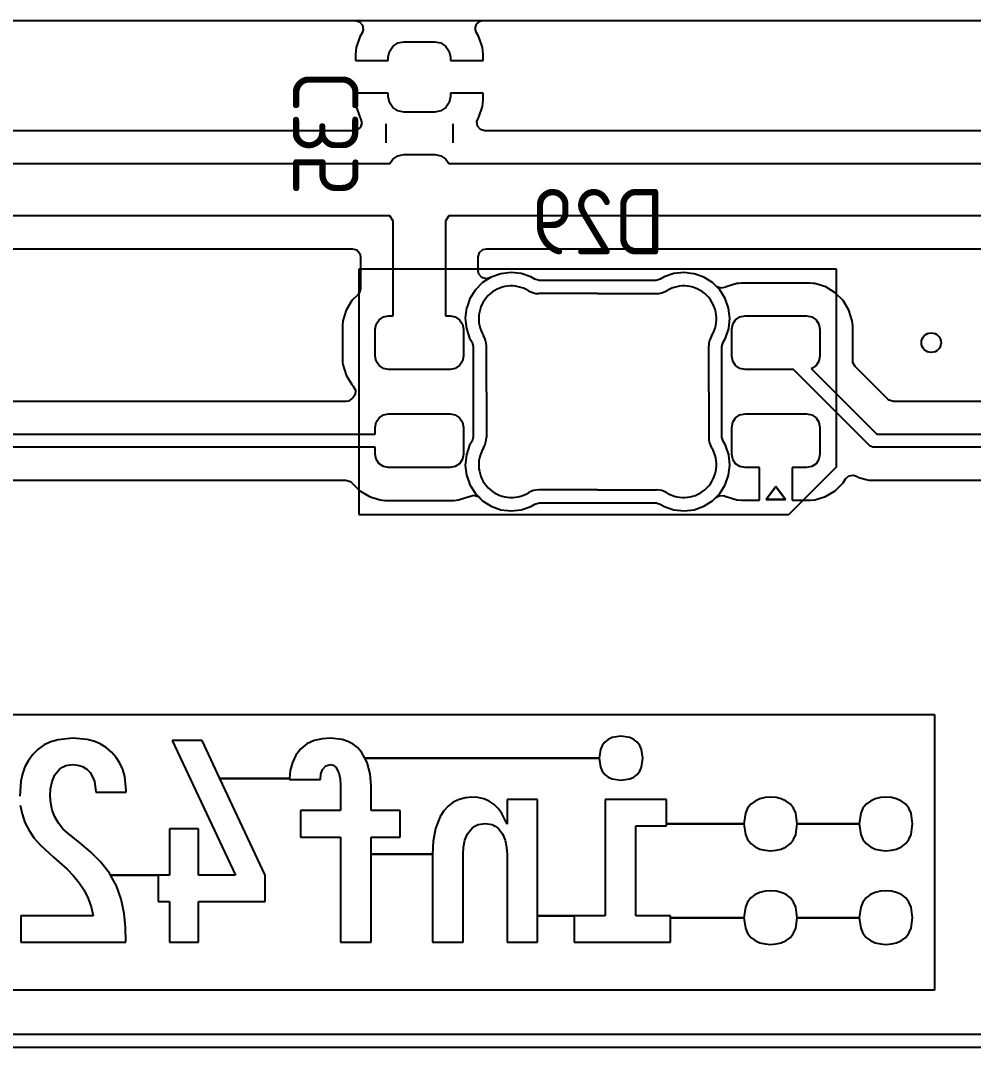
# Model space of a CAD drawing. Header units: millimetres. Extents: x 45 to 545, y -265 to -129.
# Drawn here: x 97.68 to 112.25, y -265.47 to -249.77 of the extents above; entities that cross this region are included whole.
import ezdxf
from ezdxf.enums import TextEntityAlignment as Align

# ---------------------------------------------------------------- set-up
doc = ezdxf.new("R2010")
doc.units = ezdxf.units.MM
for name, color, linetype, true_color in [('B.Cu', 151, 'CONTINUOUS', 0x6fccdb), ('B.Silkscreen', 203, 'CONTINUOUS', 0x8864cb), ('Edge.Cuts', 111, 'CONTINUOUS', 0x81ffbe), ('F.Cu', 241, 'CONTINUOUS', 0xe27299)]:
    doc.layers.add(name, color=color, linetype=linetype, true_color=true_color)
doc.styles.add('KICAD', font='isocp.shx')

msp = doc.modelspace()

# ---------------------------------------------------------------- linework, layer by layer
at = {"layer": 'B.Cu', "linetype": 'CONTINUOUS'}
for p, q in [((90.254229, -249.775), (102.795771, -249.775)), ((102.795771, -249.775), (102.86281, -249.794685)), ((104.651172, -249.830042), (104.704813, -249.785272)), ((104.704813, -249.785272), (104.754229, -249.775)), ((104.754229, -249.775), (117.295771, -249.775)), ((102.86281, -249.794685), (102.908565, -249.847489)), ((102.918509, -249.916647), (102.901309, -249.964098)), ((102.908565, -249.847489), (102.918509, -249.916647)), ((104.63025, -249.896706), (104.651172, -249.830042)), ((104.648691, -249.964098), (104.63025, -249.896706)), ((102.864546, -250.023699), (102.810319, -250.187347)), ((102.864549, -250.023692), (102.864546, -250.023699)), ((102.901309, -249.964098), (102.864549, -250.023692)), ((103.446613, -250.118079), (103.5375, -250.1)), ((103.5375, -250.1), (104.0125, -250.1)), ((104.0125, -250.1), (104.103387, -250.118079)), ((104.68545, -250.023692), (104.648691, -249.964098)), ((104.685453, -250.023699), (104.68545, -250.023692)), ((104.73968, -250.187347), (104.685453, -250.023699)), ((102.810319, -250.187347), (102.8, -250.288345)), ((103.3, -250.3375), (103.318079, -250.246613)), ((103.318079, -250.246613), (103.369562, -250.169562)), ((103.369562, -250.169562), (103.446613, -250.118079)), ((104.103387, -250.118079), (104.180438, -250.169562)), ((104.180438, -250.169562), (104.231921, -250.246613)), ((104.231921, -250.246613), (104.25, -250.3375)), ((104.749998, -250.288345), (104.73968, -250.187347)), ((102.8, -250.288345), (102.8, -250.3875)), ((102.8, -250.3875), (103.3, -250.3875)), ((103.3, -250.3875), (103.3, -250.3375)), ((104.25, -250.3375), (104.25, -250.3875)), ((104.25, -250.3875), (104.749999, -250.3875)), ((104.749999, -250.28836), (104.749998, -250.288345)), ((104.749999, -250.3875), (104.749999, -250.28836)), ((103.3, -250.8875), (102.800001, -250.8875)), ((102.800001, -250.8875), (102.800001, -250.986654)), ((102.800001, -250.986654), (102.810319, -251.087652)), ((103.3, -250.9375), (103.3, -250.8875)), ((103.318079, -251.028387), (103.3, -250.9375)), ((103.369562, -251.105438), (103.318079, -251.028387)), ((104.231921, -251.028387), (104.180438, -251.105438)), ((104.25, -250.9375), (104.231921, -251.028387)), ((104.75, -250.8875), (104.25, -250.8875)), ((104.25, -250.8875), (104.25, -250.9375)), ((104.73968, -251.087652), (104.749999, -250.986654)), ((104.749999, -250.986654), (104.75, -250.986641)), ((104.75, -250.986641), (104.75, -250.8875)), ((102.810319, -251.087652), (102.864546, -251.2513)), ((103.446613, -251.156921), (103.369562, -251.105438)), ((103.5375, -251.175), (103.446613, -251.156921)), ((104.0125, -251.175), (103.5375, -251.175)), ((104.103387, -251.156921), (104.0125, -251.175)), ((104.180438, -251.105438), (104.103387, -251.156921)), ((104.685453, -251.2513), (104.73968, -251.087652)), ((102.864546, -251.2513), (102.864549, -251.251307)), ((102.864549, -251.251307), (102.87787, -251.272902)), ((102.896311, -251.340294), (102.875389, -251.406958)), ((102.87787, -251.272902), (102.896311, -251.340294)), ((104.65493, -251.320353), (104.67213, -251.272902)), ((104.664874, -251.389511), (104.65493, -251.320353)), ((104.67213, -251.272902), (104.68545, -251.251307)), ((104.68545, -251.251307), (104.685453, -251.2513)), ((102.772332, -251.462), (90.277668, -251.462)), ((102.821748, -251.451728), (102.772332, -251.462)), ((102.875389, -251.406958), (102.821748, -251.451728)), ((104.710629, -251.442315), (104.664874, -251.389511)), ((104.777668, -251.462), (104.710629, -251.442315)), ((117.272332, -251.462), (104.777668, -251.462)), ((103.446613, -251.843079), (103.5375, -251.825)), ((103.5375, -251.825), (104.0125, -251.825)), ((104.0125, -251.825), (104.103387, -251.843079)), ((89.725832, -251.9625), (103.324168, -251.9625)), ((103.324168, -251.9625), (103.369562, -251.894562)), ((103.369562, -251.894562), (103.446613, -251.843079)), ((104.103387, -251.843079), (104.180438, -251.894562)), ((104.180438, -251.894562), (104.225832, -251.9625)), ((104.225832, -251.9625), (117.824168, -251.9625)), ((103.324168, -252.7625), (89.725832, -252.7625)), ((103.369562, -252.830438), (103.324168, -252.7625)), ((104.225832, -252.7625), (104.180438, -252.830438)), ((117.824168, -252.7625), (104.225832, -252.7625)), ((103.375, -252.834071), (103.369562, -252.830438)), ((103.375, -254.29), (103.375, -252.834071)), ((104.180438, -252.830438), (104.175, -252.834071)), ((104.175, -252.834071), (104.175, -254.29)), ((90.2995, -253.263), (102.7505, -253.263)), ((102.7505, -253.263), (102.817539, -253.282685)), ((102.817539, -253.282685), (102.863294, -253.335489)), ((102.863294, -253.335489), (102.8745, -253.387)), ((102.8745, -253.387), (102.8745, -253.876409)), ((104.6755, -253.387), (104.695185, -253.319961)), ((104.6755, -253.599687), (104.6755, -253.387)), ((104.695185, -253.319961), (104.747989, -253.274206)), ((104.747989, -253.274206), (104.7995, -253.263)), ((104.7995, -253.263), (117.2505, -253.263)), ((104.686295, -253.65029), (104.6755, -253.599687)), ((104.731624, -253.70346), (104.686295, -253.65029)), ((104.798503, -253.723683), (104.731624, -253.70346)), ((104.865699, -253.704538), (104.798503, -253.723683)), ((104.874926, -253.698712), (104.865699, -253.704538)), ((105.022267, -253.64644), (104.874926, -253.698712)), ((105.022268, -253.64644), (105.022267, -253.64644)), ((105.177509, -253.627929), (105.022268, -253.64644)), ((105.17751, -253.627929), (105.177509, -253.627929)), ((105.177511, -253.627929), (105.17751, -253.627929)), ((105.333011, -253.644089), (105.177511, -253.627929)), ((105.333014, -253.64409), (105.333011, -253.644089)), ((105.481128, -253.694129), (105.333014, -253.64409)), ((105.541831, -253.731271), (105.481128, -253.694129)), ((107.51887, -253.694129), (107.458169, -253.731271)), ((107.518871, -253.694129), (107.51887, -253.694129)), ((107.666986, -253.644091), (107.518871, -253.694129)), ((107.822487, -253.627931), (107.666986, -253.644091)), ((107.822488, -253.627931), (107.822487, -253.627931)), ((107.822491, -253.627931), (107.822488, -253.627931)), ((107.925984, -253.640271), (107.822491, -253.627931)), ((107.977733, -253.646442), (107.925984, -253.640271)), ((108.125074, -253.698716), (107.977731, -253.646442)), ((107.977731, -253.646442), (107.977733, -253.646442)), ((108.257274, -253.782182), (108.125074, -253.698716)), ((105.606549, -253.7495), (105.541831, -253.731271)), ((107.393451, -253.7495), (105.606549, -253.7495)), ((107.458169, -253.731271), (107.393451, -253.7495)), ((108.306565, -253.831473), (108.257274, -253.782182)), ((108.324361, -253.846223), (108.306565, -253.831473)), ((108.390834, -253.867745), (108.324361, -253.846223)), ((108.45839, -253.849913), (108.390834, -253.867745)), ((108.463327, -253.846928), (108.45839, -253.849913)), ((108.463329, -253.846927), (108.463327, -253.846928)), ((108.626894, -253.795959), (108.463329, -253.846927)), ((108.655327, -253.793375), (108.626894, -253.795959)), ((108.697974, -253.7895), (108.655327, -253.793375)), ((109.752026, -253.7895), (108.697974, -253.7895)), ((109.794672, -253.793375), (109.752026, -253.7895)), ((109.823106, -253.795959), (109.794672, -253.793375)), ((109.98667, -253.846927), (109.823104, -253.795959)), ((109.823104, -253.795959), (109.823106, -253.795959)), ((109.986671, -253.846928), (109.986669, -253.846927)), ((109.986669, -253.846927), (109.98667, -253.846927)), ((109.986673, -253.846929), (109.986671, -253.846928)), ((110.133291, -253.935563), (109.986673, -253.846929)), ((102.838181, -253.96409), (102.745566, -254.056704)), ((102.854815, -253.943448), (102.838181, -253.96409)), ((102.8745, -253.876409), (102.854815, -253.943448)), ((110.133294, -253.935565), (110.133291, -253.935563)), ((110.254434, -254.056705), (110.133294, -253.935565)), ((102.745565, -254.056705), (102.656927, -254.203329)), ((102.745566, -254.056704), (102.745565, -254.056705)), ((110.254435, -254.056707), (110.254434, -254.056705)), ((110.254437, -254.056709), (110.254435, -254.056707)), ((110.342281, -254.20202), (110.254437, -254.056709)), ((102.656927, -254.203329), (102.605959, -254.366894)), ((103.160043, -254.350043), (103.22655, -254.305605)), ((103.22655, -254.305605), (103.305, -254.29)), ((103.305, -254.29), (103.375, -254.29)), ((104.175, -254.29), (104.245, -254.29)), ((104.245, -254.29), (104.32345, -254.305605)), ((104.32345, -254.305605), (104.389957, -254.350043)), ((108.610043, -254.350043), (108.67655, -254.305605)), ((108.67655, -254.305605), (108.755, -254.29)), ((108.755, -254.29), (109.695, -254.29)), ((109.695, -254.29), (109.77345, -254.305605)), ((109.77345, -254.305605), (109.839957, -254.350043)), ((110.343072, -254.203329), (110.342281, -254.20202)), ((110.368556, -254.285111), (110.343072, -254.203329)), ((110.394041, -254.366896), (110.368556, -254.285111)), ((102.605959, -254.366896), (102.5995, -254.437974)), ((102.5995, -254.437974), (102.5995, -254.962026)), ((102.605959, -254.366894), (102.605959, -254.366896)), ((103.1, -254.495), (103.115605, -254.41655)), ((103.1, -254.905), (103.1, -254.495)), ((103.115605, -254.41655), (103.160043, -254.350043)), ((104.389957, -254.350043), (104.434395, -254.41655)), ((104.434395, -254.41655), (104.45, -254.495)), ((104.45, -254.495), (104.45, -254.905)), ((108.55, -254.495), (108.565605, -254.41655)), ((108.55, -254.905), (108.55, -254.495)), ((108.565605, -254.41655), (108.610043, -254.350043)), ((109.839957, -254.350043), (109.884395, -254.41655)), ((109.884395, -254.41655), (109.9, -254.495)), ((109.9, -254.495), (109.9, -254.905)), ((110.4005, -254.437974), (110.394041, -254.366896)), ((110.4005, -254.962026), (110.4005, -254.437974)), ((102.5995, -254.962026), (102.60301, -255.000656)), ((103.115605, -254.98345), (103.1, -254.905)), ((104.45, -254.905), (104.434395, -254.98345)), ((108.565605, -254.98345), (108.55, -254.905)), ((109.9, -254.905), (109.884395, -254.98345)), ((110.400373, -254.964825), (110.400432, -254.96351)), ((110.4005, -254.96483), (110.400373, -254.964825)), ((110.400405, -254.963067), (110.4005, -254.962026)), ((110.400432, -254.96351), (110.400405, -254.963067)), ((110.4005, -254.964836), (110.4005, -254.96483)), ((110.400515, -254.964836), (110.4005, -254.964836)), ((110.402729, -255.000656), (110.400515, -254.964836)), ((102.60301, -255.000656), (102.605959, -255.033105)), ((102.605959, -255.033105), (102.656927, -255.19667)), ((103.160043, -255.049957), (103.115605, -254.98345)), ((103.22655, -255.094395), (103.160043, -255.049957)), ((103.305, -255.11), (103.22655, -255.094395)), ((104.245, -255.11), (103.305, -255.11)), ((104.32345, -255.094395), (104.245, -255.11)), ((104.389957, -255.049957), (104.32345, -255.094395)), ((104.434395, -254.98345), (104.389957, -255.049957)), ((108.610043, -255.049957), (108.565605, -254.98345)), ((108.67655, -255.094395), (108.610043, -255.049957)), ((108.755, -255.11), (108.67655, -255.094395)), ((109.493578, -255.11), (108.755, -255.11)), ((110.654289, -256.27071), (109.493578, -255.11)), ((109.77345, -255.094395), (109.762912, -255.096491)), ((109.762912, -255.096491), (110.766421, -256.1)), ((109.839957, -255.049957), (109.77345, -255.094395)), ((109.884395, -254.98345), (109.839957, -255.049957)), ((110.436214, -255.061979), (110.402729, -255.000656)), ((110.937416, -255.563181), (110.436214, -255.061979)), ((102.656927, -255.19667), (102.656929, -255.196673)), ((102.656929, -255.196673), (102.742355, -255.337985)), ((102.742355, -255.337985), (102.745565, -255.343294)), ((102.745565, -255.343294), (102.76459, -255.362319)), ((102.76459, -255.362319), (102.798075, -255.423642)), ((102.798075, -255.423642), (102.793091, -255.493334)), ((102.692438, -255.592604), (102.651663, -255.5995)), ((102.738164, -255.559914), (102.692438, -255.592604)), ((102.740261, -255.562011), (102.738164, -255.559914)), ((102.764592, -255.537679), (102.740261, -255.562011)), ((102.793091, -255.493334), (102.764592, -255.537679)), ((110.958058, -255.579815), (110.937416, -255.563181)), ((111.025097, -255.5995), (110.958058, -255.579815)), ((102.651663, -255.5995), (96.525097, -255.5995)), ((117.151663, -255.5995), (111.025097, -255.5995)), ((103.115605, -255.91655), (103.160043, -255.850043)), ((103.160043, -255.850043), (103.22655, -255.805605)), ((103.22655, -255.805605), (103.305, -255.79)), ((103.305, -255.79), (104.245, -255.79)), ((104.245, -255.79), (104.32345, -255.805605)), ((104.32345, -255.805605), (104.389957, -255.850043)), ((104.389957, -255.850043), (104.434395, -255.91655)), ((108.565605, -255.91655), (108.610043, -255.850043)), ((108.610043, -255.850043), (108.67655, -255.805605)), ((108.67655, -255.805605), (108.755, -255.79)), ((108.755, -255.79), (109.695, -255.79)), ((109.695, -255.79), (109.77345, -255.805605)), ((109.77345, -255.805605), (109.839957, -255.850043)), ((109.839957, -255.850043), (109.884395, -255.91655)), ((103.1, -255.995), (103.115605, -255.91655)), ((103.1, -256.1), (103.1, -255.995)), ((104.434395, -255.91655), (104.45, -255.995)), ((104.45, -255.995), (104.45, -256.405)), ((108.55, -255.995), (108.565605, -255.91655)), ((108.55, -256.405), (108.55, -255.995)), ((109.884395, -255.91655), (109.9, -255.995)), ((109.9, -255.995), (109.9, -256.405)), ((96.266421, -256.1), (103.1, -256.1)), ((110.766421, -256.1), (117.6, -256.1)), ((103.1, -256.3), (96.225, -256.3)), ((103.1, -256.405), (103.1, -256.3)), ((110.669442, -256.283147), (110.654289, -256.27071)), ((110.68, -256.28752), (110.669442, -256.283147)), ((110.705491, -256.298079), (110.68, -256.28752)), ((110.725, -256.3), (110.705491, -256.298079)), ((117.6, -256.3), (110.725, -256.3)), ((103.115605, -256.48345), (103.1, -256.405)), ((103.160043, -256.549957), (103.115605, -256.48345)), ((104.434395, -256.48345), (104.389957, -256.549957)), ((104.45, -256.405), (104.434395, -256.48345)), ((108.565605, -256.48345), (108.55, -256.405)), ((108.610043, -256.549957), (108.565605, -256.48345)), ((109.884395, -256.48345), (109.839957, -256.549957)), ((109.9, -256.405), (109.884395, -256.48345)), ((103.22655, -256.594395), (103.160043, -256.549957)), ((103.305, -256.61), (103.22655, -256.594395)), ((104.245, -256.61), (103.305, -256.61)), ((104.32345, -256.594395), (104.245, -256.61)), ((104.389957, -256.549957), (104.32345, -256.594395)), ((108.67655, -256.594395), (108.610043, -256.549957)), ((108.755, -256.61), (108.67655, -256.594395)), ((108.975, -256.61), (108.755, -256.61)), ((108.975, -257.11), (108.975, -256.61)), ((109.695, -256.61), (109.475, -256.61)), ((109.475, -256.61), (109.475, -257.11)), ((109.77345, -256.594395), (109.695, -256.61)), ((109.839957, -256.549957), (109.77345, -256.594395)), ((96.145943, -256.8005), (102.651663, -256.8005)), ((102.651663, -256.8005), (102.718702, -256.820185)), ((102.718702, -256.820185), (102.739301, -256.838945)), ((102.739301, -256.838945), (102.74026, -256.837987)), ((102.74026, -256.837987), (102.745561, -256.843288)), ((102.745561, -256.843288), (102.745563, -256.843291)), ((102.745563, -256.843291), (102.866709, -256.964437)), ((110.132983, -256.964037), (110.254037, -256.842983)), ((110.254037, -256.842983), (110.290423, -256.782794)), ((110.290423, -256.782794), (110.341951, -256.735607)), ((110.341951, -256.735607), (110.41081, -256.723768)), ((110.41081, -256.723768), (110.45854, -256.739557)), ((110.45854, -256.739557), (110.493216, -256.759577)), ((110.493216, -256.759577), (110.605019, -256.789534)), ((110.605019, -256.789534), (110.645942, -256.8005)), ((110.645942, -256.8005), (110.645943, -256.8005)), ((110.645943, -256.8005), (117.151663, -256.8005)), ((102.866709, -256.964437), (103.013327, -257.053071)), ((109.986463, -257.052612), (110.132983, -256.964037)), ((103.013327, -257.053071), (103.01333, -257.053072)), ((103.01333, -257.053072), (103.013329, -257.053072)), ((103.013329, -257.053072), (103.061756, -257.068162)), ((103.061756, -257.068162), (103.176896, -257.104041)), ((103.176896, -257.104041), (103.247974, -257.1105)), ((103.247974, -257.1105), (103.247977, -257.1105)), ((103.247977, -257.1105), (104.302023, -257.1105)), ((104.302023, -257.1105), (104.302026, -257.1105)), ((104.302026, -257.1105), (104.373104, -257.104041)), ((104.373104, -257.104041), (104.536673, -257.053071)), ((104.536673, -257.053071), (104.541603, -257.05009)), ((104.541603, -257.05009), (104.609155, -257.032254)), ((104.609155, -257.032254), (104.67563, -257.05377)), ((104.67563, -257.05377), (104.693434, -257.068526)), ((104.693434, -257.068526), (104.742725, -257.117817)), ((104.742725, -257.117817), (104.742727, -257.117818)), ((104.742727, -257.117818), (104.742729, -257.11782)), ((104.742729, -257.11782), (104.874926, -257.201284)), ((105.541828, -257.168728), (105.606548, -257.1505)), ((105.606548, -257.1505), (105.639522, -257.150501)), ((105.639522, -257.150501), (105.639524, -257.1505)), ((105.639524, -257.1505), (106.460118, -257.1505)), ((106.460118, -257.1505), (107.360473, -257.1505)), ((107.360473, -257.1505), (107.393452, -257.1505)), ((107.393452, -257.1505), (107.458172, -257.16873)), ((108.125074, -257.201284), (108.257271, -257.11782)), ((108.257271, -257.11782), (108.306929, -257.068162)), ((108.306929, -257.068162), (108.368252, -257.034676)), ((108.368252, -257.034676), (108.437943, -257.03966)), ((108.437943, -257.03966), (108.458762, -257.049726)), ((108.458762, -257.049726), (108.463535, -257.052611)), ((108.463535, -257.052611), (108.463536, -257.052612)), ((108.463536, -257.052612), (108.626986, -257.103544)), ((108.626986, -257.103544), (108.626984, -257.103544)), ((108.626984, -257.103544), (108.698023, -257.11)), ((108.698023, -257.11), (108.975, -257.11)), ((109.475, -257.11), (109.751977, -257.11)), ((109.751977, -257.11), (109.823014, -257.103544)), ((109.823014, -257.103544), (109.986463, -257.052612)), ((104.874926, -257.201284), (105.022269, -257.253558)), ((105.022269, -257.253558), (105.177509, -257.272069)), ((105.177509, -257.272069), (105.333012, -257.255909)), ((105.333012, -257.255909), (105.481128, -257.205871)), ((105.481128, -257.205871), (105.541828, -257.168728)), ((107.458172, -257.16873), (107.511373, -257.201283)), ((107.511373, -257.201283), (107.518872, -257.205871)), ((107.518872, -257.205871), (107.666988, -257.255909)), ((107.666988, -257.255909), (107.822491, -257.272069)), ((107.822491, -257.272069), (107.977731, -257.253558)), ((107.977731, -257.253558), (108.125074, -257.201284)), ((541.996519, -265.2745), (48.003481, -265.2745))]:
    msp.add_line(p, q, dxfattribs=at)
at = {"layer": 'B.Cu'}
msp.add_circle((111.599999, -254.7), 0.15, dxfattribs=at)
at = {"layer": 'B.Silkscreen', "linetype": 'CONTINUOUS'}
for p, q in [((103.265, -251.353733), (103.265, -251.646267)), ((104.285, -251.353733), (104.285, -251.646267)), ((102.85, -253.575), (102.85, -257.325)), ((110.15, -253.575), (102.85, -253.575)), ((110.15, -256.6), (110.15, -253.575)), ((110.15, -256.6), (109.425, -257.325)), ((109.225, -256.9), (109.075, -257.1)), ((109.075, -257.1), (109.225, -256.9)), ((109.375, -257.1), (109.225, -256.9)), ((109.225, -256.9), (109.375, -257.1)), ((109.075, -257.1), (109.375, -257.1)), ((109.375, -257.1), (109.075, -257.1)), ((102.85, -257.325), (109.425, -257.325)), ((84.75838, -260.383865), (111.648301, -260.383865)), ((111.648301, -260.383865), (111.648301, -264.601333)), ((98.253715, -260.769588), (98.143816, -260.801178)), ((98.480312, -260.746507), (98.253715, -260.769588)), ((98.696467, -260.765558), (98.480312, -260.746507)), ((98.800608, -260.791891), (98.696467, -260.765558)), ((102.292494, -260.755962), (102.1696, -260.784426)), ((102.417262, -260.746507), (102.292494, -260.755962)), ((102.595682, -260.767573), (102.417262, -260.746507)), ((102.682504, -260.795548), (102.595682, -260.767573)), ((106.660838, -260.765778), (106.609935, -260.805308)), ((106.723325, -260.738264), (106.660838, -260.765778)), ((106.857597, -260.717198), (106.723325, -260.738264)), ((106.992053, -260.738264), (106.857597, -260.717198)), ((107.054384, -260.765767), (106.992053, -260.738264)), ((107.105259, -260.805308), (107.054384, -260.765767)), ((97.949056, -260.913768), (97.867568, -260.994169)), ((98.041774, -260.849455), (97.949056, -260.913768)), ((98.143816, -260.801178), (98.041774, -260.849455)), ((98.897967, -260.832786), (98.800608, -260.791891)), ((98.987762, -260.888061), (98.897967, -260.832786)), ((99.069975, -260.958632), (98.987762, -260.888061)), ((100.453, -260.780212), (99.995411, -260.780212)), ((99.995411, -260.780212), (100.964994, -262.840828)), ((100.726194, -261.363464), (100.453, -260.780212)), ((101.961871, -260.910272), (101.887163, -261.006235)), ((102.056306, -260.83503), (101.961871, -260.910272)), ((102.1696, -260.784426), (102.056306, -260.83503)), ((102.761461, -260.836816), (102.682504, -260.795548)), ((102.83154, -260.891152), (102.761461, -260.836816)), ((102.891521, -260.958449), (102.83154, -260.891152)), ((106.54289, -260.918698), (106.521824, -261.052971)), ((106.570404, -260.856211), (106.54289, -260.918698)), ((106.609935, -260.805308), (106.570404, -260.856211)), ((107.144832, -260.856206), (107.105259, -260.805308)), ((107.172487, -260.918698), (107.144832, -260.856206)), ((107.19337, -261.052971), (107.172487, -260.918698)), ((97.79922, -261.086309), (97.745935, -261.185228)), ((97.867568, -260.994169), (97.79922, -261.086309)), ((99.141006, -261.040625), (99.069975, -260.958632)), ((99.198019, -261.13064), (99.141006, -261.040625)), ((101.887163, -261.006235), (101.833827, -261.120198)), ((102.944387, -261.052971), (102.891521, -260.958449)), ((102.979631, -261.115985), (102.944387, -261.052971)), ((102.944387, -261.052971), (106.521824, -261.052971)), ((106.521824, -261.052971), (102.944387, -261.052971)), ((106.521824, -261.052971), (106.54289, -261.187426)), ((107.172487, -261.187426), (107.19337, -261.052971)), ((97.745935, -261.185228), (97.707136, -261.29071)), ((98.205355, -261.307044), (98.274781, -261.220949)), ((98.274781, -261.220949), (98.319835, -261.188373)), ((98.319835, -261.188373), (98.371318, -261.16636)), ((98.371318, -261.16636), (98.480312, -261.149508)), ((98.480312, -261.149508), (98.554631, -261.157324)), ((98.554631, -261.157324), (98.627407, -261.181015)), ((98.627407, -261.181015), (98.692144, -261.220055)), ((98.692144, -261.220055), (98.742812, -261.273339)), ((99.241462, -261.227886), (99.198019, -261.13064)), ((99.271475, -261.33214), (99.241462, -261.227886)), ((101.802223, -261.242659), (101.791878, -261.363464)), ((101.833827, -261.120198), (101.802223, -261.242659)), ((102.268335, -261.29642), (102.293431, -261.225162)), ((102.293431, -261.225162), (102.343806, -261.170573)), ((102.343806, -261.170573), (102.417262, -261.149508)), ((102.417262, -261.149508), (102.459623, -261.159173)), ((102.459623, -261.159173), (102.496946, -261.189441)), ((102.496946, -261.189441), (102.545307, -261.275354)), ((103.025793, -261.290191), (102.979631, -261.115985)), ((106.54289, -261.187426), (106.570394, -261.249757)), ((107.144842, -261.249763), (107.172487, -261.187426)), ((97.68292, -261.403398), (97.666067, -261.632192)), ((97.707136, -261.29071), (97.68292, -261.403398)), ((98.161392, -261.409809), (98.205355, -261.307044)), ((98.742812, -261.273339), (98.780872, -261.337489)), ((98.780872, -261.337489), (98.807841, -261.409809)), ((99.294556, -261.544082), (99.271475, -261.33214)), ((101.418187, -262.840828), (100.726194, -261.363464)), ((100.726194, -261.363464), (101.791878, -261.363464)), ((101.791878, -261.363464), (100.726194, -261.363464)), ((101.791878, -261.363464), (101.791878, -261.376104)), ((101.791878, -261.376104), (102.261924, -261.376104)), ((102.261924, -261.371891), (102.268335, -261.29642)), ((102.261924, -261.376104), (102.261924, -261.371891)), ((102.545307, -261.275354), (102.566189, -261.369876)), ((102.566189, -261.369876), (102.572418, -261.468428)), ((103.038433, -261.468428), (103.025793, -261.290191)), ((106.570394, -261.249757), (106.609935, -261.300633)), ((106.609935, -261.300633), (106.660832, -261.340205)), ((106.660832, -261.340205), (106.723325, -261.367861)), ((106.723325, -261.367861), (106.857597, -261.388743)), ((106.857597, -261.388743), (106.992053, -261.367861)), ((106.992053, -261.367861), (107.054389, -261.340216)), ((107.054389, -261.340216), (107.105259, -261.300633)), ((107.105259, -261.300633), (107.144842, -261.249763)), ((98.131899, -261.632192), (98.138311, -261.518803)), ((98.138311, -261.518803), (98.161392, -261.409809)), ((98.807841, -261.409809), (98.828724, -261.560751)), ((98.828724, -261.560751), (98.828724, -261.573391)), ((99.294556, -261.573391), (99.294556, -261.544082)), ((102.572418, -261.468428), (102.572418, -261.854576)), ((103.038433, -261.854576), (103.038433, -261.468428)), ((98.139736, -261.740544), (98.131899, -261.632192)), ((98.828724, -261.573391), (99.294556, -261.573391)), ((104.383539, -261.682568), (104.29435, -261.724979)), ((104.479414, -261.6573), (104.383539, -261.682568)), ((104.578628, -261.648862), (104.479414, -261.6573)), ((104.669934, -261.655684), (104.578628, -261.648862)), ((104.759246, -261.676156), (104.669934, -261.655684)), ((104.842922, -261.710974), (104.759246, -261.676156)), ((104.916599, -261.760237), (104.842922, -261.710974)), ((105.581734, -261.682568), (105.115901, -261.682568)), ((105.115901, -261.682568), (105.115901, -262.060289)), ((105.581734, -263.461999), (105.581734, -261.682568)), ((107.554422, -261.682568), (106.614331, -261.682568)), ((106.614331, -261.682568), (106.614331, -263.461999)), ((107.554422, -262.056076), (107.554422, -261.682568)), ((108.90664, -261.707287), (108.842925, -261.756024)), ((108.981411, -261.674141), (108.90664, -261.707287)), ((109.062113, -261.655187), (108.981411, -261.674141)), ((109.144993, -261.648862), (109.062113, -261.655187)), ((109.227897, -261.655184), (109.144993, -261.648862)), ((109.308757, -261.674141), (109.227897, -261.655184)), ((109.383405, -261.707269), (109.308757, -261.674141)), ((109.447243, -261.756024), (109.383405, -261.707269)), ((110.669585, -261.707287), (110.60587, -261.756024)), ((110.744356, -261.674141), (110.669585, -261.707287)), ((110.825058, -261.655187), (110.744356, -261.674141)), ((110.907937, -261.648862), (110.825058, -261.655187)), ((110.990842, -261.655184), (110.907937, -261.648862)), ((111.071702, -261.674141), (110.990842, -261.655184)), ((111.14635, -261.707269), (111.071702, -261.674141)), ((111.210188, -261.756024), (111.14635, -261.707269)), ((97.67499, -261.769571), (97.701788, -261.904951)), ((98.163407, -261.848347), (98.139736, -261.740544)), ((98.202863, -261.951308), (98.163407, -261.848347)), ((102.572418, -261.854576), (101.959673, -261.854576)), ((101.959673, -261.854576), (101.959673, -262.257576)), ((103.483199, -261.854576), (103.038433, -261.854576)), ((103.483199, -262.257576), (103.483199, -261.854576)), ((104.148823, -261.859432), (104.095943, -261.942686)), ((104.215561, -261.785333), (104.148823, -261.859432)), ((104.29435, -261.724979), (104.215561, -261.785333)), ((104.980315, -261.822301), (104.916599, -261.760237)), ((105.034202, -261.896707), (104.980315, -261.822301)), ((108.793263, -261.818593), (108.761043, -261.894509)), ((108.842925, -261.756024), (108.793263, -261.818593)), ((109.49676, -261.818579), (109.447243, -261.756024)), ((109.528942, -261.894509), (109.49676, -261.818579)), ((110.556208, -261.818593), (110.523988, -261.894509)), ((110.60587, -261.756024), (110.556208, -261.818593)), ((111.259705, -261.818579), (111.210188, -261.756024)), ((111.291887, -261.894509), (111.259705, -261.818579)), ((97.701788, -261.904951), (97.746421, -262.035517)), ((98.257929, -262.045635), (98.202863, -261.951308)), ((104.095943, -261.942686), (104.022487, -262.127334)), ((105.115901, -262.060289), (105.034202, -261.896707)), ((108.761043, -261.894509), (108.737962, -262.056076)), ((109.552023, -262.056076), (109.528942, -261.894509)), ((110.523988, -261.894509), (110.500907, -262.056076)), ((111.314968, -262.056076), (111.291887, -261.894509)), ((97.746421, -262.035517), (97.808949, -262.158841)), ((97.808949, -262.158841), (97.887047, -262.273201)), ((98.326526, -262.130486), (98.257929, -262.045635)), ((98.406856, -262.205003), (98.326526, -262.130486)), ((100.398412, -262.131547), (99.957676, -262.131547)), ((99.957676, -262.131547), (99.957676, -262.840828)), ((100.398412, -262.840828), (100.398412, -262.131547)), ((104.022487, -262.127334), (103.98695, -262.322606)), ((104.513599, -262.207201), (104.580826, -262.123304)), ((104.580826, -262.123304), (104.62376, -262.09071)), ((104.62376, -262.09071), (104.67315, -262.068715)), ((104.67315, -262.068715), (104.780129, -262.051863)), ((104.780129, -262.051863), (104.88729, -262.068715)), ((104.88729, -262.068715), (104.936557, -262.090692)), ((104.936557, -262.090692), (104.979614, -262.123304)), ((104.979614, -262.123304), (105.046659, -262.207201)), ((107.084377, -263.461999), (107.084377, -262.085385)), ((107.084377, -262.085385), (107.554422, -262.085385)), ((107.554422, -262.085385), (107.554422, -262.056076)), ((107.554422, -262.056076), (108.737962, -262.056076)), ((108.737962, -262.056076), (107.554422, -262.056076)), ((108.737962, -262.056076), (108.761043, -262.219841)), ((109.528942, -262.219841), (109.552023, -262.056076)), ((109.552023, -262.056076), (110.500907, -262.056076)), ((110.500907, -262.056076), (109.552023, -262.056076)), ((110.500907, -262.056076), (110.523988, -262.219841)), ((111.291887, -262.219841), (111.314968, -262.056076)), ((97.887047, -262.273201), (97.978942, -262.377194)), ((98.579047, -262.341474), (98.406856, -262.205003)), ((98.746842, -262.482158), (98.579047, -262.341474)), ((101.959673, -262.257576), (102.572418, -262.257576)), ((102.572418, -262.257576), (102.572418, -263.865)), ((103.038433, -262.521908), (103.038433, -262.257576)), ((103.038433, -262.257576), (103.483199, -262.257576)), ((103.98695, -262.322606), (103.978524, -262.521908)), ((104.450767, -262.412915), (104.47165, -262.305936)), ((104.47165, -262.305936), (104.513599, -262.207201)), ((105.046659, -262.207201), (105.088607, -262.305936)), ((105.088607, -262.305936), (105.109673, -262.412915)), ((108.761043, -262.219841), (108.793042, -262.294284)), ((108.793042, -262.294284), (108.842925, -262.358326)), ((109.447243, -262.358326), (109.496981, -262.294297)), ((109.496981, -262.294297), (109.528942, -262.219841)), ((110.523988, -262.219841), (110.555987, -262.294284)), ((110.555987, -262.294284), (110.60587, -262.358326)), ((111.210188, -262.358326), (111.259926, -262.294297)), ((111.259926, -262.294297), (111.291887, -262.219841)), ((97.978942, -262.377194), (98.184473, -262.566055)), ((98.90218, -262.637313), (98.746842, -262.482158)), ((104.444356, -262.521908), (104.450767, -262.412915)), ((105.109673, -262.412915), (105.115901, -262.521908)), ((108.842925, -262.358326), (108.906767, -262.408556)), ((108.906767, -262.408556), (108.981411, -262.442224)), ((108.981411, -262.442224), (109.062107, -262.461039)), ((109.062107, -262.461039), (109.144993, -262.46732)), ((109.144993, -262.46732), (109.227904, -262.461043)), ((109.227904, -262.461043), (109.308757, -262.442224)), ((109.308757, -262.442224), (109.383279, -262.408575)), ((109.383279, -262.408575), (109.447243, -262.358326)), ((110.60587, -262.358326), (110.669712, -262.408556)), ((110.669712, -262.408556), (110.744356, -262.442224)), ((110.744356, -262.442224), (110.825052, -262.461039)), ((110.825052, -262.461039), (110.907937, -262.46732)), ((110.907937, -262.46732), (110.990848, -262.461043)), ((110.990848, -262.461043), (111.071702, -262.442224)), ((111.071702, -262.442224), (111.146224, -262.408575)), ((111.146224, -262.408575), (111.210188, -262.358326)), ((98.184473, -262.566055), (98.392201, -262.750703)), ((99.036453, -262.811519), (98.90218, -262.637313)), ((103.038433, -263.865), (103.038433, -262.521908)), ((103.038433, -262.521908), (103.978524, -262.521908)), ((103.978524, -262.521908), (103.038433, -262.521908)), ((103.978524, -262.521908), (103.978524, -263.865)), ((104.444356, -263.865), (104.444356, -262.521908)), ((105.115901, -262.521908), (105.115901, -263.865)), ((98.392201, -262.750703), (98.488218, -262.849282)), ((99.052864, -262.840828), (99.036453, -262.811519)), ((98.488218, -262.849282), (98.574834, -262.956416)), ((98.574834, -262.956416), (98.649684, -263.071696)), ((99.143431, -263.002578), (99.052864, -262.840828)), ((99.052864, -262.840828), (99.781454, -262.840828)), ((99.781454, -262.840828), (99.052864, -262.840828)), ((99.781454, -262.840828), (99.781454, -263.243829)), ((99.957676, -262.840828), (99.781454, -262.840828)), ((100.964994, -262.840828), (100.398412, -262.840828)), ((101.418187, -263.243829), (101.418187, -262.840828)), ((98.649684, -263.071696), (98.711121, -263.195652)), ((99.219085, -263.208292), (99.143431, -263.002578)), ((108.981411, -263.105343), (108.906786, -263.138908)), ((109.062113, -263.086389), (108.981411, -263.105343)), ((109.144993, -263.080064), (109.062113, -263.086389)), ((109.227897, -263.086386), (109.144993, -263.080064)), ((109.308757, -263.105343), (109.227897, -263.086386)), ((109.38326, -263.138889), (109.308757, -263.105343)), ((110.744356, -263.105343), (110.669731, -263.138908)), ((110.825058, -263.086389), (110.744356, -263.105343)), ((110.907937, -263.080064), (110.825058, -263.086389)), ((110.990842, -263.086386), (110.907937, -263.080064)), ((111.071702, -263.105343), (110.990842, -263.086386)), ((111.146205, -263.138889), (111.071702, -263.105343)), ((98.711121, -263.195652), (98.758323, -263.325971)), ((99.263049, -263.424446), (99.219085, -263.208292)), ((99.781454, -263.243829), (99.957676, -263.243829)), ((99.957676, -263.243829), (99.957676, -263.865)), ((100.398412, -263.865), (100.398412, -263.243829)), ((100.398412, -263.243829), (101.418187, -263.243829)), ((108.793053, -263.253311), (108.761043, -263.327909)), ((108.842925, -263.189241), (108.793053, -263.253311)), ((108.906786, -263.138908), (108.842925, -263.189241)), ((109.447243, -263.189241), (109.38326, -263.138889)), ((109.496971, -263.253298), (109.447243, -263.189241)), ((109.528942, -263.327909), (109.496971, -263.253298)), ((110.555997, -263.253311), (110.523988, -263.327909)), ((110.60587, -263.189241), (110.555997, -263.253311)), ((110.669731, -263.138908), (110.60587, -263.189241)), ((111.210188, -263.189241), (111.146205, -263.138889)), ((111.259915, -263.253298), (111.210188, -263.189241)), ((111.291887, -263.327909), (111.259915, -263.253298)), ((98.758323, -263.325971), (98.790989, -263.461999)), ((99.281917, -263.642616), (99.263049, -263.424446)), ((108.761043, -263.327909), (108.737962, -263.491491)), ((109.552023, -263.491491), (109.528942, -263.327909)), ((110.523988, -263.327909), (110.500907, -263.491491)), ((111.314968, -263.491491), (111.291887, -263.327909)), ((98.790989, -263.461999), (97.68292, -263.461999)), ((97.68292, -263.461999), (97.68292, -263.865)), ((105.581734, -263.865), (105.581734, -263.461999)), ((105.581734, -263.461999), (106.144103, -263.461999)), ((106.144103, -263.461999), (105.581734, -263.461999)), ((106.144103, -263.461999), (106.144103, -263.865)), ((106.614331, -263.461999), (106.144103, -263.461999)), ((107.613224, -263.461999), (107.084377, -263.461999)), ((107.613224, -263.491491), (107.613224, -263.461999)), ((107.613224, -263.865), (107.613224, -263.491491)), ((107.613224, -263.491491), (108.737962, -263.491491)), ((108.737962, -263.491491), (107.613224, -263.491491)), ((108.737962, -263.491491), (108.761043, -263.653058)), ((109.528942, -263.653058), (109.552023, -263.491491)), ((109.552023, -263.491491), (110.500907, -263.491491)), ((110.500907, -263.491491), (109.552023, -263.491491)), ((110.500907, -263.491491), (110.523988, -263.653058)), ((111.291887, -263.653058), (111.314968, -263.491491)), ((99.28613, -263.860786), (99.281917, -263.642616)), ((108.761043, -263.653058), (108.793263, -263.728974)), ((108.793263, -263.728974), (108.842925, -263.791543)), ((109.447243, -263.791543), (109.49676, -263.728988)), ((109.49676, -263.728988), (109.528942, -263.653058)), ((110.523988, -263.653058), (110.556208, -263.728974)), ((110.556208, -263.728974), (110.60587, -263.791543)), ((111.210188, -263.791543), (111.259705, -263.728988)), ((111.259705, -263.728988), (111.291887, -263.653058)), ((97.68292, -263.865), (99.28613, -263.865)), ((99.28613, -263.865), (99.28613, -263.860786)), ((99.957676, -263.865), (100.398412, -263.865)), ((102.572418, -263.865), (103.038433, -263.865)), ((103.978524, -263.865), (104.444356, -263.865)), ((105.115901, -263.865), (105.581734, -263.865)), ((106.144103, -263.865), (107.613224, -263.865)), ((108.842925, -263.791543), (108.906627, -263.840135)), ((108.906627, -263.840135), (108.981411, -263.873243)), ((108.981411, -263.873243), (109.062113, -263.892197)), ((109.062113, -263.892197), (109.144993, -263.898522)), ((109.144993, -263.898522), (109.227897, -263.8922)), ((109.227897, -263.8922), (109.308757, -263.873243)), ((109.308757, -263.873243), (109.383418, -263.840154)), ((109.383418, -263.840154), (109.447243, -263.791543)), ((110.60587, -263.791543), (110.669572, -263.840135)), ((110.669572, -263.840135), (110.744356, -263.873243)), ((110.744356, -263.873243), (110.825058, -263.892197)), ((110.825058, -263.892197), (110.907937, -263.898522)), ((110.907937, -263.898522), (110.990842, -263.8922)), ((110.990842, -263.8922), (111.071702, -263.873243)), ((111.071702, -263.873243), (111.146363, -263.840154)), ((111.146363, -263.840154), (111.210188, -263.791543)), ((111.648301, -264.601333), (84.75838, -264.601333))]:
    msp.add_line(p, q, dxfattribs=at)
at = {"layer": 'Edge.Cuts', "linetype": 'CONTINUOUS'}
for p, q in [((106.5, -253.95), (105.599647, -253.95)), ((106.5, -253.95), (107.400353, -253.95)), ((104.8, -255.45), (104.8, -254.749647)), ((108.2, -255.45), (108.2, -254.749647)), ((104.8, -255.45), (104.8, -256.150353)), ((108.2, -255.45), (108.2, -256.150353)), ((106.5, -256.95), (105.599647, -256.95)), ((106.5, -256.95), (107.400353, -256.95)), ((542, -265.475), (48, -265.475))]:
    msp.add_line(p, q, dxfattribs=at)
at = {"layer": 'Edge.Cuts'}
for centre, radius, start, end in [((105.18284, -254.33284), 0.499999, -301.4001015, -148.5998985), ((107.817158, -254.332842), 0.5, -31.3997865, 121.3997865), ((105.59965, -253.64998), 0.30002, -121.3982783, -90.0005729), ((107.400356, -253.650008), 0.299992, -90.000573, -58.5999137), ((104.5, -254.7496), 0.299976, -0.0089763, 31.3921169), ((108.499992, -254.749644), 0.299992, -211.4000863, -179.999427), ((104.50032, -256.15044), 0.29968, -31.4174572, 0.0166335), ((108.499992, -256.150356), 0.299992, -180.000573, -148.5999137), ((105.18284, -256.56716), 0.499999, -211.4001015, -58.5998985), ((107.817158, -256.567158), 0.5, -121.3997865, 31.3997865), ((105.5996, -257.25), 0.299976, 89.9910237, 121.3921169), ((107.400356, -257.249992), 0.299992, 58.5999137, 90.000573)]:
    msp.add_arc(centre, radius, start, end, dxfattribs=at)
at = {"layer": 'F.Cu', "linetype": 'CONTINUOUS'}
for p, q in [((47.7, -249.775), (542.3, -249.775)), ((104.874926, -253.698712), (104.742723, -253.78218)), ((105.022267, -253.64644), (104.874926, -253.698712)), ((105.022268, -253.64644), (105.022267, -253.64644)), ((105.177509, -253.627929), (105.022268, -253.64644)), ((105.17751, -253.627929), (105.177509, -253.627929)), ((105.177511, -253.627929), (105.17751, -253.627929)), ((105.333011, -253.644089), (105.177511, -253.627929)), ((105.333014, -253.64409), (105.333011, -253.644089)), ((105.481128, -253.694129), (105.333014, -253.64409)), ((105.541831, -253.731271), (105.481128, -253.694129)), ((107.51887, -253.694129), (107.458169, -253.731271)), ((107.518871, -253.694129), (107.51887, -253.694129)), ((107.666986, -253.644091), (107.518871, -253.694129)), ((107.822487, -253.627931), (107.666986, -253.644091)), ((107.822488, -253.627931), (107.822487, -253.627931)), ((107.822491, -253.627931), (107.822488, -253.627931)), ((107.925984, -253.640271), (107.822491, -253.627931)), ((107.977733, -253.646442), (107.925984, -253.640271)), ((108.125074, -253.698716), (107.977731, -253.646442)), ((107.977731, -253.646442), (107.977733, -253.646442)), ((108.257274, -253.782182), (108.125074, -253.698716)), ((104.742723, -253.78218), (104.63218, -253.892723)), ((105.606549, -253.7495), (105.541831, -253.731271)), ((107.393451, -253.7495), (105.606549, -253.7495)), ((107.458169, -253.731271), (107.393451, -253.7495)), ((108.367817, -253.892725), (108.257274, -253.782182)), ((104.548712, -254.024926), (104.504145, -254.150549)), ((104.63218, -253.892723), (104.548712, -254.024926)), ((108.367818, -253.892727), (108.367817, -253.892725)), ((108.36782, -253.892729), (108.367818, -253.892727)), ((108.451284, -254.024926), (108.36782, -253.892729)), ((108.503558, -254.172269), (108.451284, -254.024926)), ((104.49644, -254.172268), (104.492893, -254.20202)), ((104.504145, -254.150549), (104.49644, -254.172268)), ((108.522069, -254.327509), (108.503558, -254.172269)), ((104.492893, -254.20202), (104.477929, -254.327511)), ((104.477929, -254.327511), (104.494089, -254.483011)), ((108.505909, -254.483012), (108.522069, -254.327511)), ((108.522069, -254.327511), (108.522069, -254.327509)), ((104.494089, -254.483011), (104.49409, -254.483014)), ((104.49409, -254.483014), (104.544129, -254.631129)), ((108.455871, -254.631128), (108.505909, -254.483012)), ((104.544129, -254.631129), (104.58127, -254.691829)), ((108.41873, -254.691826), (108.455871, -254.631128)), ((104.58127, -254.691829), (104.599499, -254.756548)), ((104.599499, -254.756548), (104.599499, -254.803952)), ((104.599499, -254.803952), (104.5995, -254.803961)), ((104.5995, -254.803961), (104.5995, -256.098276)), ((108.4005, -254.756546), (108.41873, -254.691826)), ((108.4005, -256.143451), (108.4005, -254.756546)), ((104.581268, -256.208175), (104.544131, -256.268867)), ((104.599497, -256.14342), (104.581268, -256.208175)), ((104.5995, -256.098276), (104.599484, -256.098439)), ((104.599484, -256.098439), (104.599497, -256.14342)), ((108.418729, -256.20817), (108.4005, -256.143451)), ((108.455871, -256.268872), (108.418729, -256.20817)), ((104.544128, -256.268874), (104.494091, -256.416986)), ((104.544131, -256.268867), (104.544128, -256.268874)), ((108.505909, -256.416988), (108.455871, -256.268872)), ((104.485116, -256.503356), (104.477931, -256.572491)), ((104.494091, -256.416986), (104.485116, -256.503356)), ((108.522069, -256.572491), (108.505909, -256.416988)), ((104.477931, -256.572491), (104.496442, -256.727731)), ((108.503558, -256.727731), (108.522069, -256.572491)), ((104.496442, -256.727731), (104.535057, -256.836575)), ((104.535057, -256.836575), (104.548716, -256.875073)), ((108.451284, -256.875074), (108.503558, -256.727731)), ((104.548716, -256.875073), (104.548716, -256.875075)), ((104.548716, -256.875075), (104.632182, -257.007274)), ((104.632182, -257.007274), (104.742725, -257.117817)), ((108.257271, -257.11782), (108.36782, -257.007271)), ((108.36782, -257.007271), (108.451284, -256.875074)), ((104.742725, -257.117817), (104.742727, -257.117818)), ((104.742727, -257.117818), (104.742729, -257.11782)), ((104.742729, -257.11782), (104.874926, -257.201284)), ((105.541828, -257.168728), (105.606548, -257.1505)), ((105.606548, -257.1505), (105.639522, -257.150501)), ((105.639522, -257.150501), (105.639524, -257.1505)), ((105.639524, -257.1505), (106.460118, -257.1505)), ((106.460118, -257.1505), (107.360473, -257.1505)), ((107.360473, -257.1505), (107.393452, -257.1505)), ((107.393452, -257.1505), (107.458172, -257.16873)), ((108.125074, -257.201284), (108.257271, -257.11782)), ((104.874926, -257.201284), (105.022269, -257.253558)), ((105.022269, -257.253558), (105.177509, -257.272069)), ((105.177509, -257.272069), (105.333012, -257.255909)), ((105.333012, -257.255909), (105.481128, -257.205871)), ((105.481128, -257.205871), (105.541828, -257.168728)), ((107.458172, -257.16873), (107.511373, -257.201283)), ((107.511373, -257.201283), (107.518872, -257.205871)), ((107.518872, -257.205871), (107.666988, -257.255909)), ((107.666988, -257.255909), (107.822491, -257.272069)), ((107.822491, -257.272069), (107.977731, -257.253558)), ((107.977731, -257.253558), (108.125074, -257.201284)), ((541.996519, -265.2745), (48.003481, -265.2745))]:
    msp.add_line(p, q, dxfattribs=at)
at = {"layer": 'F.Cu'}
msp.add_circle((111.599999, -254.7), 0.15, dxfattribs=at)

# ---------------------------------------------------------------- texts
at = {"layer": 'B.Silkscreen', "style": 'KICAD', "text_generation_flag": 2}
msp.add_text('C35', height=1, rotation=90, dxfattribs=at).set_placement((102.345, -251.5), align=Align.MIDDLE_CENTER)
msp.add_text('D29', height=1, dxfattribs=at).set_placement((106.5, -252.85), align=Align.MIDDLE_CENTER)

doc.saveas('drawing.dxf')
